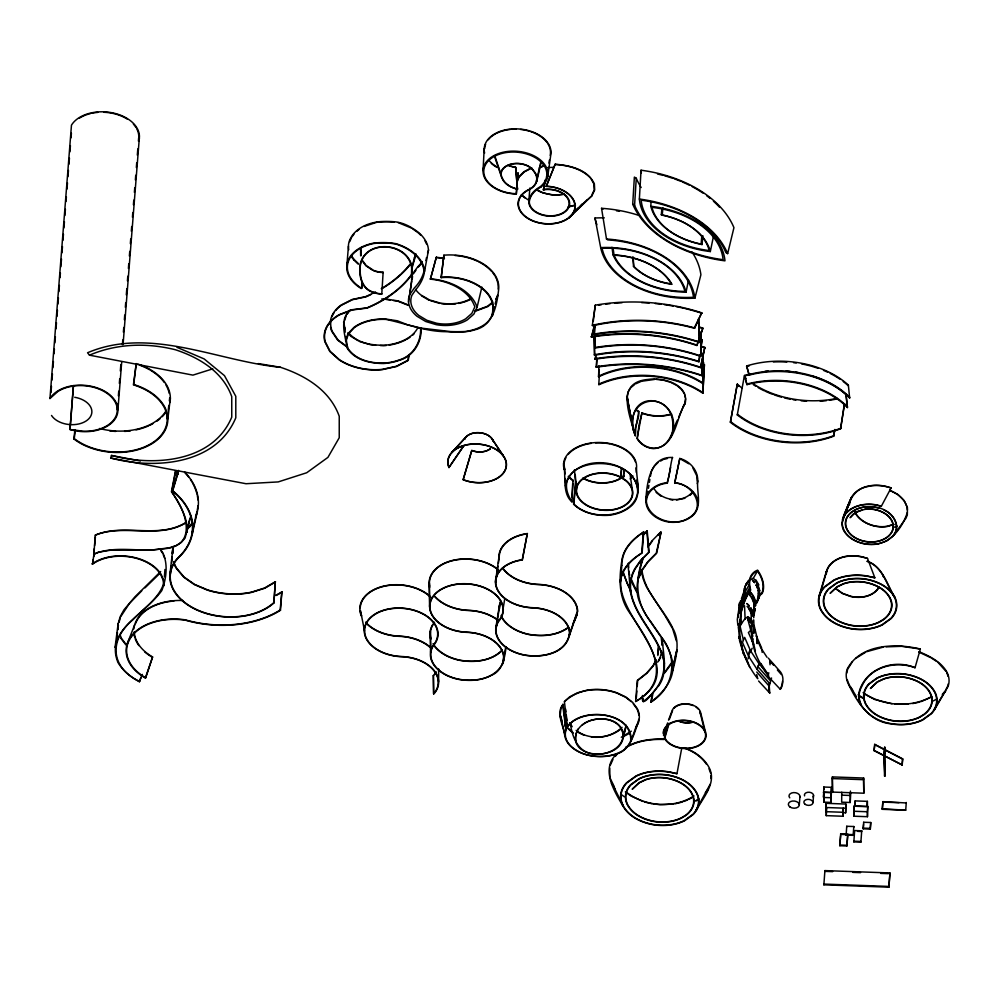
<?xml version="1.0" encoding="UTF-8"?>
<svg xmlns="http://www.w3.org/2000/svg" width="999" height="999" viewBox="0 0 999 999"><rect width="100%" height="100%" fill="white"/><g stroke="black" fill="none" stroke-linecap="round" stroke-linejoin="round"><path stroke-width="1.5" d="M438.611 681.955L438.648 668.893M641.907 569.43C644.13 592.407 663.423 608.279 672.839 628.309C680.356 641.608 676.248 656.867 672.789 670.691C670.878 683.903 661.126 693.968 651.211 702.047L650.774 702.035C675.062 687.949 678.521 655.631 659.952 635.526C652.422 624.313 643.831 613.536 639.11 600.736C633.766 586.838 640.184 572.477 642.307 558.666M672.789 670.691C674.3 651.748 660.664 636.638 650.936 621.828C635.514 603.571 634.877 580.494 642.782 558.678M771.553 677.971L769.242 686.188L769.754 693.056L758.603 681.006M662.137 645.342L661.288 638.111M662.524 645.354L661.688 638.124M662.549 642.444C663.623 656.855 667.844 673.051 658.666 685.888C655.494 687.986 640.284 712.512 642.494 695.516M594.855 336.8L595.329 347.977A148.589 97.677 4.5 0 1 700.774 356.356L700.848 331.955M700.774 356.356L701.123 332.43M411.513 274.488L411.663 267.832L415.247 255.307M416.071 253.983L412.075 267.894L411.888 274.588A134.528 88.436 4.5 0 1 367.12 308.092L352.185 309.965L339.435 314.872A46.004 30.245 4.5 0 0 325.174 341.571L330.082 351.286L339.41 359.702A47.752 31.394 4.5 0 0 382.255 369.368L396.416 366.246L407.992 360.202L408.628 355.819M702.684 383.466L703.433 362.337L702.684 383.466A80.045 52.622 4.5 0 0 598.613 376.86L598.901 365.809M598.613 376.86L598.888 369.43M746.965 603.608L749.075 606.006L748.701 608.503L752.684 615.946M677.397 420.167C672.29 429.87 670.891 444.193 658.478 447.639C650.337 449.737 641.508 445.479 637.3 438.361L639.023 425.05L641.932 412.899C651.273 416.371 661.65 416.858 671.228 414.036M483.054 170.604L484.19 148.589M571.928 497.49L572.689 483.491M563.598 463.499C566.371 475.449 561.738 493.406 572.015 501.885L573.076 480.294A36.039 22.865 2 0 1 568.706 476.311M564.248 469.555A36.551 23.189 2 0 1 597.577 442.495A36.551 23.189 2 0 1 636.538 467.894C636.313 480.194 642.22 495.005 632.217 505.032C625.973 511.101 617.644 514.173 609.128 515.272C596.515 516.208 582.954 513.099 573.563 504.258L575.749 481.83L573.901 503.983C593.706 524.487 646.341 516.321 636.838 480.057M713.611 235.639L710.314 251.561A80.007 52.597 4.5 0 1 639.372 199.038L641.033 170.217A111.738 73.451 4.5 0 1 733.94 227.672L727.647 253.621L725.836 252.51A101.823 66.933 4.5 0 0 641.183 200.162A76.736 50.45 4.5 0 0 709.215 250.537A62.288 40.947 4.5 0 0 662.2 215.197L661.288 214.735L661.887 208.828M702.871 393.256L704.407 364.548L702.871 393.256A80.157 52.697 4.5 0 0 598.776 384.84L599.288 375.974M651.086 201.748L650.774 206.269A83.379 54.808 4.5 0 1 724.974 260.839A110.627 72.727 4.5 0 1 632.717 204.158L634.365 177.073L636.263 178.234A107.18 70.454 4.5 0 0 641.158 187.525M412.075 267.894C408.628 241.533 363.848 238.399 359.94 265.959C358.941 276.236 361.488 288.611 372.664 292.22A18.144 11.926 4.5 0 0 381.78 294.068L383.141 272.265A18.731 12.463 3.5 0 1 373.713 270.429L366.208 265.572L362.837 260.989M698.751 319.393L699.5 342.445A148.152 97.39 4.5 0 0 594.343 334.528L594.617 324.937M594.343 334.528L594.904 325.412M702.834 235.639L702.047 244.543L701.111 244.043A64.91 42.67 4.5 0 1 651.922 207.33A79.97 52.572 4.5 0 1 723.089 259.678A106.106 69.755 4.5 0 1 634.59 205.319L636.263 178.234M361.026 250.05L361.076 255.694M596.765 357.942L596.353 367.307A148.589 97.677 4.5 0 1 701.785 375.674L702.984 353.584M701.785 375.674L703.371 352.522M142.37 674.425L139.336 681.705A63.786 41.933 4.5 0 1 117.919 662.387C103.234 625.936 155.657 611.85 163.948 582.617M164.385 576.785L164.947 569.505M139.698 681.505C110.127 667.669 108.854 639.672 132.842 619.83C142.407 610.002 153.671 601.748 161.788 590.596C166.221 579.283 168.244 564.622 162.987 553.096A39.948 26.261 4.5 0 0 160.29 549.363M540.946 187.038L539.885 187.625A34.116 22.428 4.5 0 0 529.295 201.935A19.968 13.124 4.5 0 0 550.699 215.834A19.968 13.124 4.5 0 0 568.968 201.761A19.968 13.124 4.5 0 0 545.329 189.585L543.419 189.922L545.229 189.261A20.467 13.462 4.5 0 1 569.467 201.736A20.467 13.462 4.5 0 1 550.736 216.171A20.467 13.462 4.5 0 1 528.783 201.923L529.845 188.062M570.204 722.826C572.614 739.959 580.057 756.093 599.662 754.083C611.226 753.496 625.087 745.379 622.889 732.017M49.95 398.526A35.252 23.177 4.5 0 1 95.529 387.362A35.252 23.177 4.5 0 1 115.522 418.319A35.252 23.177 4.5 0 1 69.955 429.483L83.367 431.231A34.59 22.74 4.5 0 0 114.398 400.736A34.59 22.74 4.5 0 0 57.88 391.496L49.95 398.526L71.466 125.162A35.252 23.177 4.5 0 1 110.627 112.512A35.252 23.177 4.5 0 1 139.448 136.451L123.064 344.58M50.986 392.57L51.473 386.351M51.96 380.144L52.447 373.926M52.935 367.719L53.434 361.501M54.033 353.733L54.408 349.076M54.895 342.869L55.382 336.651M55.994 328.883L56.481 322.677M56.968 316.458L57.467 310.252M57.954 304.033L58.441 297.827M58.929 291.608L59.416 285.402M60.027 277.635L60.402 272.964M60.889 266.758L61.501 258.991M61.988 252.784L62.475 246.566M62.962 240.347L63.449 234.141M63.936 227.922L64.436 221.716M64.923 215.497L65.41 209.291M66.021 201.523L66.384 196.865M66.995 189.098L67.482 182.879M67.969 176.673L68.469 170.454M68.956 164.248L69.443 158.029M69.93 151.823L70.417 145.604M71.029 137.837L71.404 133.179M69.955 429.483L73.377 385.989M70.067 429.071L73.489 385.577M117.27 409.79L117.757 403.571M118.369 395.804L118.744 391.146M119.343 383.379L119.718 378.721M120.33 370.954L120.817 364.747M122.402 344.555L122.777 339.897M123.389 332.13L123.751 327.472M124.363 319.705L124.725 315.047M125.337 307.28L125.712 302.622M126.311 294.855L126.811 288.636M127.422 280.869L127.785 276.211M128.396 268.444L128.759 263.786M129.37 256.019L129.745 251.361M130.345 243.594L130.719 238.936M131.331 231.169L131.693 226.511M132.43 217.195L132.792 212.537M133.404 204.77L133.779 200.112M134.39 192.345L134.753 187.687M135.365 179.92L135.727 175.25M136.339 167.495L136.713 162.825M137.313 155.07L137.812 148.851M138.424 141.084L138.661 137.974M117.932 409.815L121.716 361.663M273.913 602.971L275.287 581.755L273.913 602.971A57.255 37.637 4.5 0 1 194.368 608.803A57.255 37.637 4.5 0 1 180.082 555.706A83.042 54.595 4.5 0 0 172.415 490.946L178.534 470.379M540.934 187.038A32.517 21.379 4.5 0 0 529.283 153.821A32.517 21.379 4.5 0 0 483.728 166.783A32.517 21.379 4.5 0 0 516.308 194.043L516.783 188.024M517.02 185.027L518.019 172.677L516.308 194.031M596.353 367.307L596.927 359.902M635.639 701.498C676.885 677.622 647.127 639.135 628.908 611.713C618.531 596.69 619.068 578.121 621.79 560.864C623.364 548.101 633.354 538.299 643.756 532.005L642.107 553.034C570.454 594.53 707.479 659.952 635.639 701.498L637.3 680.469L646.528 673.201L652.921 665.871L656.156 659.702M620.516 581.893L620.991 575.886M621.228 572.889L621.828 565.372M578.121 728.97C561.65 760.701 627.484 763.024 623.151 732.03M620.129 581.88C621.665 569.143 631.58 559.79 641.72 553.021L643.368 531.992M636.263 698.501L636.863 690.996M637.212 686.488L637.687 680.481L646.915 673.214L653.309 665.883L655.893 660.951M799.3 804.794L799.949 796.403M812.986 802.522L813.548 795.416M823.713 794.617L823.513 797.289L823.825 787.037L831.455 787.312L831.131 797.564L831.455 787.312M823.863 797.477L824.287 792.145L831.355 792.407L831.031 802.409L823.95 802.147L823.863 797.477L830.943 797.726L831.031 802.409M823.95 802.147L824.287 792.145M826.086 803.333L825.848 812.075L826.086 803.333L845.878 804.045L845.641 812.799L842.594 812.686M826.26 815.646L826.498 807.667L826.26 815.646L843.031 816.245L843.268 808.278L843.031 816.245M823.863 884.827L824.912 870.604L889.959 872.951L888.923 887.174L823.863 884.827L823.85 884.078L888.898 886.425L888.923 887.174M832.279 778.571L832.404 776.91L863.66 778.034L863.798 793.206L832.542 792.082L832.279 778.571L863.536 779.695L863.798 793.206M830.943 797.726L831.355 792.407M832.542 792.082L832.404 776.91M850.611 792.419L850.236 802.497L841.67 802.185L841.757 792.219M847.789 834.664L846.89 845.978L839.822 845.728L840.708 833.715L846.353 833.928M839.822 845.728L840.609 835.826M845.641 812.799L845.878 804.045M853.808 826.523L853.171 835.339L846.116 835.089L846.74 826.273L853.808 826.523L853.82 827.222M850.236 802.497L850.436 791.071M846.89 845.978L847.764 833.978M853.783 811.25L854.195 805.943L867.781 806.43L867.457 816.695L853.87 816.208L853.783 811.25L867.357 811.75L867.457 816.695M853.87 816.208L854.195 805.943M855.169 800.911L854.757 806.23L866.945 806.668L867.369 801.348L855.169 800.911L855.256 805.356M861.712 830.806L860.888 842.132L853.833 841.882L854.657 830.556L861.712 830.806L861.725 831.505L857.492 831.355M863.536 779.695L863.66 778.034M863.223 828.134L863.685 822.264L870.753 822.514L870.304 829.083L863.236 828.82L863.223 828.134L870.291 828.383L870.304 829.083M863.236 828.82L863.586 824.425M867.357 811.75L867.781 806.43M874.063 750.661L874.774 744.355L902.684 758.865L902.209 764.972L874.063 750.661L874.774 744.355M870.291 828.383L870.753 822.514M884.028 753.383L884.902 747.289L884.864 776.111L884.028 753.383L884.864 776.111M884.427 753.396L884.902 747.289M884.477 776.098L884.515 747.277M906.28 802.497L905.718 810.152L882.304 809.315L882.866 801.648L906.293 802.959M882.304 809.315L882.866 801.648M888.898 886.425L889.959 872.951M901.972 765.172L902.684 758.865M346.74 267.245L348.426 246.216M345.679 336.526L347.652 347.964C356.044 360.889 373.164 364.036 387.525 362.774A43.207 28.397 4.5 0 0 398.963 360.027C412.774 356.144 421.291 342.27 420.591 328.196M350.262 310.002C338.848 319.418 345.379 335.664 347.128 348.052C354.757 360.177 370.13 363.436 383.516 363.524A43.694 28.721 4.5 0 0 399.25 360.352C413.149 356.431 421.815 342.507 421.128 328.309M623.95 470.479L623.214 479.021L625.337 480.332A27.984 18.394 4.5 0 1 612.462 509.665A27.984 18.394 4.5 0 1 576.823 487.737A27.984 18.394 4.5 0 1 619.83 476.948L620.903 477.26L621.665 468.456M623.214 479.021L624.213 469.93M620.666 477.46L621.503 467.994M701.111 244.043L701.76 236.638M190.921 515.509L185.127 537.986L181.331 542.407L175.986 545.616L169.393 547.789L153.546 549.825L110.889 550.149L98.227 552.222L93.844 554.42L95.292 535.152C123.651 522.914 158.042 539.298 185.339 522.814M93.844 554.42L94.356 548.551M94.618 545.616L95.405 536.825M481.88 287.088L477.147 307.043L473.888 314.086L467.332 319.88A34.028 22.365 4.5 0 1 436.213 324.663L425.699 321.491L417.008 316.283A35.652 23.439 4.5 0 1 409.652 294.693L414.298 288.074A72.989 47.977 4.5 0 0 424.001 271.216A45.13 29.67 4.5 0 0 395.779 244.043L391.171 243.356A59.241 38.949 4.5 0 0 373.963 243.469A40.422 26.573 4.5 0 0 361.725 288.311L361.838 282.567M361.725 288.311L362.275 282.305M381.78 294.068L381.805 293.806A17.795 11.701 4.5 0 1 372.852 291.995C361.813 288.436 359.403 276.186 360.289 266.059C363.986 238.773 408.191 241.833 411.663 267.832M280.145 610.014L281.868 591.795L280.482 610.277A90.035 59.191 4.5 0 1 185.215 620.154A50.999 33.516 4.5 0 0 130.919 637.437A50.999 33.516 4.5 0 0 145.717 677.797L145.355 678.021A51.486 33.841 4.5 0 1 130.469 637.275A51.486 33.841 4.5 0 1 185.302 619.842A89.585 58.891 4.5 0 0 280.157 610.027L280.482 610.277M383.141 272.265L383.117 272.54A19.093 12.712 3.5 0 1 373.514 270.667M672.527 431.306C677.971 387.05 619.268 393.993 635.227 435.714C629.907 414.997 614.847 382.205 648.176 379.445C662.974 377.11 689.135 384.19 685.202 403.384C675.886 417.744 675.674 447.427 653.433 448.638C646.778 448.151 640.496 444.355 637.075 438.623L641.932 412.899M638.573 721.852C633.653 733.728 631.043 749.725 616.77 753.958C605.993 757.679 594.13 757.404 583.341 753.87C575.024 750.724 566.308 744.967 564.722 735.539C563.698 725.848 555.444 712.861 563.086 704.432L566.183 729.145C561.113 744.08 579.095 753.958 591.545 755.756C602.222 757.342 613.623 756.268 622.976 750.524C632.117 744.417 633.116 732.442 637.587 723.264M662.2 215.197L662.949 207.842M564.722 735.539L565.821 729.133L562.637 704.407M631.018 741.171C633.391 711.201 580.844 706.755 567.719 726.398C582.405 706.892 632.879 711.713 630.644 741.208M572.852 481.093L573.201 480.369M345.579 340.859L347.927 333.703L353.933 327.372A41.708 27.423 4.5 0 1 385.926 319.056L397.49 320.816L407.342 324.712L421.116 328.122L450.437 331.556A125.874 82.755 4.5 0 0 465.384 331.506C477.135 329.882 493.031 323.614 492.757 309.54A43.144 28.359 4.5 0 0 441.171 277.647L443.881 255.195A45.854 30.145 4.5 0 1 498.688 289.086C496.903 305.12 493.419 325.487 474.962 329.795C465.384 332.842 455.307 332.105 445.429 331.668C424.812 331.493 405.669 323.364 385.926 319.418A41.146 27.048 4.5 0 0 354.345 327.622L348.439 333.866L346.129 340.896M492.632 315.609L493.294 309.565A43.681 28.709 4.5 0 0 441.096 277.297M565.072 735.451L560.227 714.947L560.938 708.366L563.086 704.432M170.055 573.588L172.765 549.213M170.442 573.638L171.291 566.021M171.628 562.974L172.315 556.88M172.652 553.833L173.164 549.25A54.508 35.839 4.5 0 0 172.615 553.346M624.587 729.944L623.226 737.899L626.348 725.286M73.851 438.923L74.263 438.611A53.484 35.165 4.5 0 0 157.742 438.748A53.484 35.165 4.5 0 0 133.404 384.852L136.226 363.574L133.729 384.503A54.108 35.577 4.5 0 1 158.267 439.011A54.108 35.577 4.5 0 1 73.851 438.923L74.925 429.945M74.263 438.611L75.337 429.632M167.208 418.856L167.745 414.36M168.282 409.877L168.819 405.394M169.355 400.911L169.705 397.914M167.857 418.881L170.367 397.939M441.171 277.66L443.881 255.195M115.06 647.352L118.132 623.701L120.192 616.67L123.963 609.827L134.99 596.803L160.664 571.54M115.547 647.402L116.309 641.483M116.696 638.523L117.457 632.617M117.845 629.657L118.419 625.224M907.367 512.4C903.246 525.424 892.919 540.958 878.371 543.656A25.25 16.596 4.5 0 1 864.36 543.656C854.02 541.795 842.344 534.465 842.219 522.839C846.603 509.877 849.625 491.458 865.146 487.175M825.998 573.938C826.872 563.823 837.075 557.704 846.278 556.268A28.546 18.819 8.8 0 1 862.262 556.83L867.494 558.379L874.849 577.797L867.744 576.348A40.459 26.598 4.5 0 0 834.04 580.319L824.724 587.025A41.746 27.448 4.5 0 0 820.941 609.54C826.735 620.429 838.785 626.173 850.436 628.421A38.074 25.025 4.5 0 0 882.154 624.662L890.908 618.344A39.223 25.787 4.5 0 0 894.43 597.177C886.6 584.777 882.716 566.658 867.107 561.376M826.298 573.975C827.16 563.96 837.262 557.904 846.365 556.493A28.259 18.631 8.8 0 1 862.187 557.042L867.494 558.379M849.462 504.707C849.749 494.03 860.226 487.212 869.904 485.789A28.546 18.819 8.8 0 1 885.888 486.351L891.12 487.899L881.28 506.343L876.435 505.107A26.823 17.632 4.5 0 0 861.55 505.094C853.621 506.668 845.316 511.251 842.756 519.393M495.429 582.242L498.888 557.392A39.123 25.712 4.5 0 1 527.322 533.541L522.377 559.927A36.613 24.063 4.5 0 0 496.116 585.414A36.613 24.063 4.5 0 0 532.754 607.692A36.613 24.063 4.5 0 1 569.767 633.141L569.243 636.076L577.684 611.351A38.811 25.512 4.5 0 0 538.461 584.378A38.811 25.512 4.5 0 1 502.772 567.932M495.741 582.255L497.989 566.171M498.401 563.249L499.013 558.866M547.702 176.786L550.686 155.569A33.479 22.015 4.5 0 0 517.245 128.883A33.479 22.015 4.5 0 0 484.615 153.072M411.538 274.488A134.053 88.124 4.5 0 1 366.92 307.854L352.01 309.727L339.161 314.685A46.404 30.507 4.5 0 0 324.8 341.621L329.77 351.423L339.185 359.902A48.152 31.656 4.5 0 0 382.392 369.618L396.665 366.471L408.279 360.402L409.14 354.558M409.652 294.693L411.675 280.956A34.74 22.84 4.5 0 1 412.887 273.501L417.732 266.858A72.84 47.877 4.5 0 0 422.252 261.563M592.332 325.312L595.292 305.182A149.9 98.539 4.5 0 1 701.723 312.824L694.605 328.309A143.606 94.405 4.5 0 0 592.607 325.786L592.332 325.312A143.606 94.405 4.5 0 1 694.33 327.834L694.605 328.309M593.244 321.478L595.292 305.182M408.541 302.135L411.675 280.956M738.111 617.432L738.785 612.887M739.235 609.852L739.685 606.83M750.436 610.876L750.823 608.291L753.084 613.249M751.772 613.374L752.172 610.726M768.281 658.091L780.494 671.915A28.109 17.52 -41.5 0 1 781.63 687.087L780.294 689.31L769.867 678.221C761.463 666.583 754.495 655.182 752.372 640.946L750.749 628.246L752.372 622.914M752.609 615.784L753.184 612.549M753.658 615.209L754.645 608.553M753.683 617.807L755.069 608.516L754.557 611.388M742.319 388.299A79.982 52.66 4.5 0 1 737.299 384.066L730.381 422.29A80.157 52.697 4.5 0 0 833.678 436.201L834.602 430.082M833.678 436.201L834.889 429.47M746.141 378.421A79.982 52.66 4.5 0 1 744.205 376.685L737.287 414.91A80.157 52.697 4.5 0 0 840.584 428.821L844.317 404.358M840.584 428.821L844.592 403.746M495.854 627.847L499.35 605.731M594.068 336.638L594.58 355.282A146.89 96.566 4.5 0 1 698.925 361.8L699.562 355.519M700.699 348.264L702.072 339.573L700.749 350.199M698.925 361.8L700.062 354.545M842.494 519.355L849.974 500.924C846.503 510.814 837.174 522.976 845.391 533.066C849.987 538.998 857.08 542.407 864.31 543.856A25.499 16.758 4.5 0 0 878.458 543.856L886.725 540.996L892.906 536.276L906.006 518.194L907.329 514.822L907.442 507.629L904.195 500.599L898.039 494.567L889.759 490.247M496.178 627.872L499.675 605.769M748.089 658.803L749.337 653.496L752.197 648.226M622.976 737.811C624.712 717.419 594.442 714.135 582.105 725.199M623.226 737.899C625.249 709.215 569.418 714.647 576.173 742.557M672.489 458.029L672.477 457.48C649.612 456.193 646.89 483.728 645.816 500.324C645.741 513.349 659.178 521.391 670.903 522.277C679.332 522.789 688.261 520.504 694.193 514.198C702.035 504.857 696.465 491.758 697.764 480.869C698.051 470.304 689.76 461.014 679.795 458.454L674.675 482.879C691.108 483.017 707.704 506.655 689.123 517.707C671.49 529.807 638.511 514.935 647.951 491.271M648.438 488.299L648.925 485.339M649.412 482.38L649.899 479.408M739.36 608.603L740.509 613.398L745.766 597.502L744.617 592.707L749.238 584.69A27.735 18.344 44.2 0 1 755.306 571.253L757.567 570.117L759.502 573.139A27.71 18.332 44.2 0 1 762.274 593.356L760.913 594.605L761.912 592.857A26.049 17.233 44.2 0 0 759.302 573.851L757.492 571.016L753.408 578.109L757.105 583.191L755.931 585.227C761.8 587.837 754.545 609.39 757.654 601.123A26.236 18.869 29.9 0 0 758.491 598.763M753.708 632.891L753.646 625.199M745.529 597.914L744.417 593.044L744.854 587.537L743.955 589.098M759.302 596.478L759.252 588.586L757.105 583.191M753.745 633.653L754.17 631.056M546.615 176.798L547.127 173.764M548.913 163.099L549.425 160.065M738.923 605.719L739.372 603.009M502.984 609.353L504.695 599.2M609.79 768.231L609.865 777.272M163.724 585.526L163.099 580.082L160.814 574.725A40.672 26.736 4.5 0 0 92.495 564.135L94.306 551.76M92.495 564.135L93.294 559.59M93.831 556.555L94.356 553.521M730.381 422.29L737.299 384.066M433.628 693.743L433.379 675.586L433.628 693.743A36.276 23.851 4.5 0 0 433.179 669.817A36.276 23.851 4.5 0 0 401.561 656.73A36.951 24.288 4.5 0 1 364.735 626.835A36.951 24.288 4.5 0 1 413.274 609.952A36.951 24.288 4.5 0 1 433.354 645.679A36.626 24.076 4.5 0 0 458.553 679.158C474.2 682.117 494.505 679.308 502.497 663.748A36.301 23.864 4.5 0 0 466.87 632.367A36.913 24.263 4.5 0 1 430.082 602.497A36.913 24.263 4.5 0 1 478.571 585.626A36.913 24.263 4.5 0 1 498.626 621.316A36.651 24.088 4.5 0 0 523.813 654.832C540.596 658.241 566.908 653.883 569.455 633.129A36.314 23.876 4.5 0 0 532.717 607.892A36.901 24.263 4.5 0 1 495.816 585.426A36.901 24.263 4.5 0 1 522.252 559.74L527.322 533.541M669.305 719.492L672.602 710.489M424.001 271.216L424.55 268.182M425.936 260.589L426.498 257.555M430.119 279.133A49.188 32.33 4.5 0 1 473.401 303.421L474.875 306.805L471.828 313.386L465.709 318.793A31.731 20.867 4.5 0 1 436.688 323.264L426.873 320.292L418.781 315.434A33.279 21.878 4.5 0 1 411.9 295.292L416.271 289.061A75.037 49.326 4.5 0 0 423.963 274.438L428.509 250L428.022 246.853A44.618 29.333 4.5 0 0 418.469 232.417C411.551 227.023 403.296 222.502 394.43 221.753A63.312 41.621 4.5 0 0 380.956 221.566C368.194 222.452 353.671 228.646 349.126 241.546A39.948 26.261 4.5 0 0 348.738 249.762M641.208 564.91L642.382 558.453M642.394 561.051L642.856 558.466M825.461 381.081A79.982 52.572 4.5 0 1 846.141 394.63L847.414 407.555A80.157 52.697 4.5 0 0 746.977 384.64L744.505 375.462A79.982 52.572 4.5 0 1 750.162 373.888M746.615 366.558L746.74 365.921A79.982 52.572 4.5 0 1 848.363 385.09L849.637 398.014A80.157 52.697 4.5 0 0 749.2 375.1L746.615 366.558A79.982 52.572 4.5 0 1 749.412 365.734M746.977 384.64L744.505 375.462M749.2 375.1L746.74 365.921M848.363 385.09L848.238 385.726A79.982 52.572 4.5 0 0 843.206 381.518M849.637 398.014L849.762 397.377A80.157 52.697 4.5 0 0 749.325 374.463M668.818 775.399C679.757 777.497 691.083 782.879 696.54 793.094A39.223 25.787 4.5 0 1 693.006 814.26L684.265 820.566A38.074 25.025 4.5 0 1 652.547 824.337C640.896 822.077 628.846 816.345 623.051 805.456A41.746 27.448 4.5 0 1 626.835 782.929L636.138 776.223A40.459 26.598 4.5 0 1 669.867 772.252L676.96 773.701L681.693 748.401M93.606 554.22C114.947 544.967 139.261 552.559 161.726 548.888C198.826 547.777 186.801 511.301 171.428 491.783L175.462 470.854L178.022 474.45M187.113 532.192C188.087 517.195 179.146 504.008 171.778 491.708L175.812 470.766M502.497 663.748L505.819 646.64M508.491 165.285L509.852 165.759A33.379 21.941 4.5 0 0 515.646 167.27L517.47 189.248A21.99 14.461 4.5 0 1 502.06 178.247A17.233 11.326 4.5 0 1 511.663 163.936A17.233 11.326 4.5 0 1 534.015 171.216A22.328 14.673 4.5 0 1 529.47 189.51A28.309 18.619 4.5 0 0 530.544 219.68A28.309 18.619 4.5 0 0 573.701 211.713A28.309 18.619 4.5 0 0 546.241 186.413L555.169 164.236C569.742 165.335 587.649 169.268 594.368 183.866L594.692 189.972L591.945 195.754L569.03 217.819M433.953 693.843A36.613 24.063 4.5 0 0 401.598 656.505A36.613 24.063 4.5 0 1 365.06 626.897A36.613 24.063 4.5 0 1 413.186 610.164A36.613 24.063 4.5 0 1 433.004 645.591A36.963 24.301 4.5 0 0 458.416 679.37C469.518 681.281 481.493 680.794 491.508 675.262C502.959 670.666 504.707 657.404 506.143 646.703M697.227 483.603L697.764 480.869M633.378 429.745L627.11 396.528L627.809 393.007M684.927 402.272L685.626 398.751M543.419 189.922L544.892 182.617M646.49 500.162C647.564 490.147 657.554 484.203 666.808 483.204C669.854 476.311 670.079 465.359 672.477 457.48M543.406 189.585L545.417 179.695M611.95 247.252L613.036 254.82A71.553 47.04 4.5 0 0 686.076 292.095L688.523 280.032M667.394 483.191L670.604 467.382M638.299 578.171L641.795 570.154L647.677 561.838L656.256 553.171L661.051 532.18L656.693 553.184L648.114 561.85L642.232 570.167L638.736 578.184M650.774 702.035L652.622 693.031M672.352 670.679L676.373 651.161M651.211 702.047L652.759 694.542M674.687 483.366L679.795 458.454M650.386 476.448L651.51 471.153L654.133 466.371L658.104 462.437M635.876 409.777C644.005 411.988 631.917 429.208 635.227 435.714M191.733 534.677L196.99 511.351M192.12 534.727L197.377 511.401M657.804 654.008L658.353 646.54M657.854 655.506L658.741 646.553M186.738 532.155L189.847 518.493M536.451 181.081L540.609 162.837M536.788 181.131L541.046 162.899M595.978 354.52L595.067 359.265A148.589 97.677 4.5 0 1 700.499 367.644L704.807 347.39A148.127 97.378 4.5 0 0 700.611 346.154M700.499 367.644L704.807 347.39M645.816 500.324C646.803 489.735 657.579 483.341 667.382 482.717M546.241 186.413L555.169 164.236M638.898 411.338L635.851 427.185L635.451 435.464M622.177 560.876C623.701 548.126 633.616 538.773 643.756 532.005M661.738 651.211L660.264 657.142L657.667 662.187M623.826 734.215L625.686 726.698M675.287 657.142L677.16 649.687M604.32 217.869A84.94 55.844 4.5 0 0 595.004 218.019L600.674 247.627A82.393 54.158 4.5 0 0 694.917 298.139L700.898 274.775A102.997 67.707 4.5 0 0 691.97 251.935M668.294 724.25L664.422 737.961L665.634 740.159A21.491 14.136 4.5 0 0 700.499 744.642A21.491 14.136 4.5 0 0 692.744 721.678A21.491 14.136 4.5 0 0 663.174 732.904L664.048 735.539L663.636 733.653A21.029 13.824 4.5 0 1 691.545 721.653A21.029 13.824 4.5 0 1 700.873 743.905A21.029 13.824 4.5 0 1 666.583 740.684L664.859 737.974L669.13 723.239M668.518 720.117L672.402 709.927A14.56 9.565 4.5 0 1 686.85 703.833A14.56 9.565 4.5 0 1 700.449 711.9L705.544 732.23M492.095 315.509L494.38 306.855M495.142 303.971L497.427 295.317M572.015 501.885C542.907 456.918 637.774 448.763 637.649 492.282M565.422 485.901C573.039 451.198 636.5 457.067 638.161 492.37M430.494 278.821L436.313 257.28L430.494 278.821A50.799 33.392 4.5 0 1 477.01 307.055M698.701 326.785A150.724 99.088 4.5 0 1 702.896 328.147L696.89 345.492A148.589 97.677 4.5 0 0 591.445 337.113L594.355 325.287M591.445 337.113L594.642 325.761M595.067 359.265L595.854 356.431M861.213 704.67A41.758 27.448 4.5 0 1 861.887 686.251C870.504 666.221 896.54 660.639 915.034 667.719L920.341 649.038C895.791 643.106 860.688 643.706 847.264 668.968A42.283 27.797 4.5 0 0 848.95 685.114C857.379 702.572 869.467 721.565 890.646 723.8A38.449 25.275 4.5 0 0 922.689 720.017L931.518 713.636A39.623 26.049 4.5 0 0 935.076 692.257C929.569 681.942 918.131 676.498 907.08 674.387A36.039 23.689 4.5 0 0 877.06 677.959L868.793 683.94A37.075 24.376 4.5 0 0 865.509 703.958C870.678 713.586 881.355 718.668 891.707 720.641A33.629 22.115 4.5 0 0 919.704 717.27L923.95 714.71A34.528 22.702 4.5 0 0 931.792 696.852C929.282 687.412 920.216 681.605 911.4 678.833A30.907 20.317 4.5 0 0 883.678 678.833L877.184 681.905L870.391 688.473L877.397 682.055L883.828 679.02A30.594 20.117 4.5 0 1 911.275 679.008C920.004 681.768 928.97 687.512 931.468 696.852A34.191 22.477 4.5 0 1 923.688 714.535L919.492 717.07A33.304 21.891 4.5 0 1 891.77 720.404C881.53 718.443 870.953 713.423 865.833 703.895A36.701 24.126 4.5 0 1 869.105 684.078L877.272 678.159A35.689 23.452 4.5 0 1 906.992 674.612C917.944 676.71 929.257 682.092 934.714 692.307A39.223 25.787 4.5 0 1 931.18 713.473L922.452 719.779A38.074 25.025 4.5 0 1 890.721 723.551C876.647 721.34 863.873 712.637 858.079 699.425M119.018 622.352L120.242 618.169M819.63 595.579L826.635 571.465M819.242 595.504L826.348 571.403M273.639 602.784A56.881 37.4 4.5 0 1 194.593 608.616A56.881 37.4 4.5 0 1 180.407 555.844A83.416 54.845 4.5 0 0 172.715 490.809L178.409 471.703M664.048 735.539L667.22 725.286M110.664 458.017L111.476 455.444C153.072 466.608 212.712 462.687 231.756 417.132L231.743 396.603C222.889 371.828 199.438 357.654 175.574 349.8C147.04 342.57 116.733 343.531 89.485 355.169L87.55 352.747C150.424 326.099 217.108 361.163 280.444 367.282C305.419 375.499 329.957 390.322 339.235 416.258L339.235 437.749L327.922 457.392L306.705 472.752L278.209 481.918L246.016 483.728L110.664 458.017C154.021 469.605 216.021 465.172 235.801 417.794L235.801 396.303L224.475 375.649L204.171 358.941L176.998 347.327M663.536 735.526L667.607 722.926M743.393 639.984L742.532 642.594L748.513 656.168L757.117 669.392L759.053 663.836L750.574 650.836L744.667 637.412L743.393 639.984L740.059 626.186L739.772 620.029M145.717 677.797L152.597 656.967A49.026 32.23 4.5 0 1 134.266 631.693M344.643 320.504L346.104 316.071M670.966 437.013C686.513 397.315 626.198 383.429 633.116 430.032M145.355 678.021L152.597 656.967M361.538 247.24L360.602 249.987L360.651 255.707M741.42 598.751L744.73 589.422M743.843 594.692L738.935 608.516L740.072 613.311M739.422 611.363L744.305 597.602L744.929 599.625M757.492 571.016L755.356 572.077A26.049 17.233 44.2 0 0 750.037 587.512L750.711 590.022C732.554 617.07 737.899 654.095 757.754 678.746L756.718 674.575M754.457 608.766L753.995 603.458L751.797 598.164L752.722 595.554L748.9 590.809M753.109 600.786L754.045 598.114L752.722 595.554M754.445 606.131L755.419 603.384L754.045 598.114M760.052 590.309L758.453 593.456M756.156 602.872L758.79 597.902M760.064 592.944L758.466 596.103M753.184 613.736L754.145 611.013L753.034 612.999M758.453 598.863L759.652 595.491M759.839 595.529L757.367 600.774M568.931 636.013L577.36 611.338A38.486 25.3 4.5 0 0 538.411 584.59A39.123 25.712 4.5 0 1 502.485 568.006M696.89 345.492L702.896 328.147M139.336 681.705L140.946 677.459M127.098 644.18L134.715 624.65M574.263 620.928L577.122 614.46L574.575 621.016M569.28 635.976C564.36 654.907 539.947 658.029 523.738 655.019A36.963 24.301 4.5 0 1 498.326 621.241A36.613 24.063 4.5 0 0 478.496 585.814A36.613 24.063 4.5 0 0 430.369 602.547A36.613 24.063 4.5 0 0 466.908 632.167A36.613 24.063 4.5 0 1 502.797 663.811M516.808 181.568L518.681 176.873L523.926 171.728L531.68 167.707M517.969 179.882L519.118 176.985L524.3 171.903L530.719 168.569M851.398 497.34L843.88 516.021C847.589 509.765 854.545 506.318 861.463 504.907A27.098 17.807 4.5 0 1 876.498 504.907L881.405 506.156M851.672 497.44L844.143 516.108L850.261 500.986M780.294 689.31L781.28 686.9A26.424 16.471 -41.5 0 0 782.454 681.48M768.119 675.536L768.793 672.752M349.737 241.633L351.186 238.336M678.608 417.37L684.702 403.446M414.285 258.029L415.472 255.332M695.941 810.389L710.152 784.252M696.303 810.514C702.859 797.577 717.282 782.879 708.99 767.332C703.771 757.754 694.28 751.211 684.165 747.664M610.302 765.246L612.899 759.54M737.287 414.91L737.562 414.31A80.157 52.697 4.5 0 0 840.858 428.209M592.057 194.493L594.23 189.922L593.893 183.891L591.208 179.183M694.33 327.834L701.723 312.824M945.753 689.934L947.589 686.35A39.323 25.849 4.5 0 0 948.251 683.878M934.477 709.727L948.088 686.45A39.723 26.111 4.5 0 0 946.465 671.278C940.371 661.438 929.47 656.056 919.117 651.76M658.716 660.938L660.664 657.155M672.814 660.976L664.323 672.777M672.614 662.275L664.797 672.789M740.059 626.186C742.507 622.215 747.652 611.925 751.398 620.579L750.948 610.926L747.065 606.356M751.872 640.933L752.996 638.823M751.148 625.586L753.121 620.379M120.642 616.77L129.458 603.371L141.783 590.809M750.749 628.246L751.872 626.223M517.47 189.248L515.646 167.27M744.842 586.575L748.85 580.544L746.153 584.278L747.09 582.654M417.732 327.872C414.148 335.002 406.893 339.373 399.637 342.07A45.367 29.82 4.5 0 1 387.624 344.942C373.976 346.016 357.742 343.806 348.501 332.729M744.405 590.234L743.518 594.605L744.605 599.525M743.518 594.605L744.417 593.044M743.98 597.514L744.892 595.916M745.104 595.554L749.65 587.674L749.238 584.69M745.766 597.502L750.212 589.785L749.65 587.674M757.18 587.961L758.391 585.876M758.029 590.721L759.252 588.586M934.115 709.602L945.141 691.121L942.257 694.43M495.779 299.013L497.989 295.429M572.752 623.95L573.326 623.014M891.12 487.899L885.813 486.563A28.259 18.631 8.8 0 0 869.992 486.001L866.358 486.888M683.079 406.68L685.202 403.384M628.046 391.833L630.906 387.537L634.34 384.827M463.773 445.679L448.938 467.507L463.873 445.679M878.758 587.287C875.711 592.719 869.717 595.666 863.773 596.728A23.277 15.347 8.8 0 1 850.736 596.303L842.444 593.294L835.651 588.436M878.995 587.387C875.923 592.869 869.854 595.841 863.86 596.915A23.514 15.497 8.8 0 1 850.698 596.49L842.307 593.456L835.451 588.548M647.802 546.765L651.997 540.821L660.576 532.155M649.113 545.591L652.472 540.846M892.669 536.151C901.073 527.41 894.018 513.836 884.015 510.102M892.906 536.276C903.795 524.063 889.023 508.154 875.698 507.43A23.676 15.559 4.5 0 0 862.574 507.442C856.543 508.691 850.486 511.7 847.277 517.17A28.646 18.831 4.5 0 0 845.903 526.148C848.089 534.79 856.855 539.76 865.084 541.333A22.09 14.523 4.5 0 0 877.347 541.308C882.966 540.134 888.598 537.325 891.583 532.217A26.686 17.545 4.5 0 0 892.844 523.851C890.908 516.146 883.266 511.65 876.011 509.915A20.255 13.312 4.5 0 0 864.734 509.403L857.005 511.613L852.959 514.323L850.087 517.732L854.994 512.986L862.05 509.94M413.499 273.639L415.896 270.342M351.673 237.225L353.996 234.166M705.406 792.607L707.717 789.622M705.856 792.794L708.191 789.784M616.558 754.07C600.586 769.043 614.035 790.796 622.664 805.531C628.521 816.533 640.696 822.327 652.472 824.587A38.449 25.275 4.5 0 0 684.515 820.803L693.343 814.422A39.623 26.049 4.5 0 0 696.902 793.044C691.395 782.729 679.957 777.284 668.905 775.174A36.039 23.689 4.5 0 0 638.885 778.758L630.619 784.727A37.075 24.376 4.5 0 0 627.322 804.744C632.504 814.372 643.181 819.455 653.533 821.428A33.629 22.115 4.5 0 0 681.53 818.056L685.776 815.496A34.528 22.702 4.5 0 0 693.606 797.639C691.108 788.199 682.042 782.392 673.226 779.62A30.907 20.317 4.5 0 0 645.504 779.62L639.01 782.692L632.205 789.26L639.223 782.854L645.654 779.807A30.594 20.117 4.5 0 1 673.101 779.807C681.83 782.554 690.796 788.298 693.281 797.639A34.191 22.477 4.5 0 1 685.514 815.334L681.318 817.856A33.304 21.891 4.5 0 1 653.596 821.19C643.356 819.23 632.779 814.222 627.659 804.682A36.701 24.126 4.5 0 1 630.918 784.864L639.098 778.945A35.689 23.452 4.5 0 1 668.818 775.399M615.359 756.38L616.995 754.27M920.341 649.038L901.635 646.316L886.138 646.852M942.694 694.605L945.616 691.271M852.434 661.625L847.776 669.043A41.858 27.522 4.5 0 0 846.852 673.014M451.81 452.647L466.083 436.963M451.648 452.572L465.996 436.925M502.26 649.899C491.57 661.038 474.375 662.812 459.802 660.139A38.824 25.524 4.5 0 1 433.067 643.593M501.56 651.073C490.596 661.388 473.913 662.861 459.665 660.351A39.173 25.749 4.5 0 1 434.253 645.966M346.591 314.598L348.663 312.412M159.49 573.763L145.005 587.849M622.052 727.297C610.264 738.773 589.235 740.671 576.148 730.369M642.719 535.152L647.215 530.956L649.113 552.11L640.908 560.539L635.277 568.718A80.981 53.234 4.5 0 0 630.943 591.995C635.639 618.681 660.414 636.713 664.447 663.598M643.106 535.177L647.215 530.956M649.113 552.11L640.459 560.526L634.815 568.706A80.981 53.234 4.5 0 0 630.481 591.982C634.477 613.661 651.111 629.657 659.914 649.263C670.304 668.181 659.79 690.434 643.019 701.56M690.034 495.342L693.044 492.282M657.829 535.427L661.051 532.18M568.756 217.67L582.729 203.796M412.662 335.189L414.198 333.666M692.407 492.12C682.354 503.758 661.663 501.136 653.771 488.311M578.271 208.029L572.789 213.336L587.1 199.8M580.469 205.906L582.654 203.771M567.332 726.385L564.41 701.673L569.592 696.877L577.41 692.806L586.725 690.247A40.684 26.748 4.5 0 1 617.12 692.869L625.761 696.977L632.617 702.309L637.225 708.528A38.212 25.112 4.5 0 1 636.101 726.872M747.889 619.692L747.564 617.17L751.423 621.203L751.548 623.701L747.889 619.692L750.761 630.381L748.388 632.567L753.596 644.392M631.331 731.156L621.278 737.262M587.437 199.763L591.945 195.754M356.868 231.331L358.966 229.508M751.723 632.554L750.761 630.381M568.456 627.185C557.33 635.539 542.32 636.625 528.971 634.34A38.849 25.537 4.5 0 1 501.061 615.434M568.718 627.335C557.492 635.751 542.345 636.863 528.896 634.552A39.173 25.749 4.5 0 1 501.948 617.869M492.757 302.035L487.537 306.231L474.962 310.901M492.182 303.109L487.937 306.518L475.187 311.251M855.594 658.466L865.396 652.372M748.526 593.344L751.797 598.164M406.943 339.21L409.977 337.287M620.254 729.545C612.05 735.751 601.498 738.136 591.358 737.037M185.652 522.989C158.292 539.385 123.614 523.551 95.292 535.152M694.03 795.953C673.513 809.028 644.617 806.717 625.711 791.72M688.798 799.462L693.244 796.84M694.917 801.21L698.713 799M696.54 800.748L699.088 799.25M275.287 581.755L264.573 588.011L251.498 592.145M275.574 581.942L264.822 588.224L251.661 592.382A59.515 39.123 4.5 0 1 207.367 590.109L194.355 584.602L183.791 577.21L176.373 568.431A54.895 36.089 4.5 0 1 173.751 563.036M625.499 747.352C637.025 740.459 650.898 738.611 664.135 739.135M626.535 747.227C637.812 740.709 651.248 738.973 664.098 739.485M660.626 461.026L663.149 459.602M622.964 736.763L629.47 733.366M931.443 696.703C910.464 708.204 882.691 706.231 863.124 692.657M931.767 696.902L921.053 701.598M932.317 701.385L936.113 699.425M403.584 340.921L405.819 339.785M543.506 166.046L542.42 166.583A33.691 22.14 4.5 0 0 541.446 167.133M635.489 383.928L641.508 381.256L654.595 379.433M893.755 524.275L887.399 526.248A23.277 15.347 8.8 0 1 874.362 525.824C866.408 523.951 858.578 519.368 854.844 511.825M893.905 524.45L887.487 526.436A23.514 15.497 8.8 0 1 874.325 526.011C866.283 524.113 858.366 519.492 854.607 511.875M894.442 527.185L897.189 526.061M402.372 341.408L399.937 342.407A45.879 30.157 4.5 0 1 389.198 345.117M364.123 226.436L376.66 222.327A62.712 41.221 4.5 0 1 394.38 222.165M683.653 801.51L687.512 799.974M866.745 651.673L883.104 647.152M212.787 368.856L192.919 375.124L89.485 355.169M684.902 498.289L676.523 499.987M664.585 459.228L667.469 458.466M675.249 803.783L682.367 802.022M568.269 206.718L575.212 205.057M568.419 206.968L575.449 205.282M671.678 414.21C661.912 417.157 651.261 416.72 641.733 413.124M912.649 703.583L919.767 702.047M564.073 193.943C555.269 195.966 545.666 194.705 537.812 190.172M562.899 194.53L553.958 195.217L542.245 192.807M547.877 167.532L554.233 167.283M749.849 667.569L742.956 652.509M673.738 803.958L659.852 804.67L653.321 803.908M908.091 704.045L894.629 704.033M743.618 654.258L739.56 640.634L738.486 626.91M564.41 701.673C570.504 695.978 578.546 691.907 587.025 690.484A40.26 26.461 4.5 0 1 617.095 693.169L625.624 697.252L631.243 701.673M823.413 792.369L831.031 792.644M841.533 795.142L850.099 795.454M882.866 802.11L898.975 802.697M882.292 808.853L905.718 810.152M825.761 807.504L845.554 808.216M826.173 811.675L842.956 812.274M846.365 834.615L840.721 834.415L840.708 833.715M839.809 845.029L846.877 845.279M832.679 871.64L824.924 871.365L824.912 870.604M852.809 872.364L860.551 872.639M880.681 873.376L888.423 873.65M375.649 345.192L370.979 344.867L359.69 341.608M380.319 345.529L383.429 345.741A45.879 30.157 4.5 0 0 386.338 345.492M892.02 703.758L874.712 699.487L864.984 694.28M555.107 164.485C567.857 165.322 581.368 168.531 590.546 178.009M436.213 257.517L441.645 258.179A49.151 32.318 4.5 0 1 444.293 258.666M656.106 379.358L662.162 380.095M385.939 299.425L390.434 300.1M393.419 300.562L397.914 301.248L408.204 305.319M258.379 363.586L280.444 367.282M632.729 257.068L633.703 266.258A55.12 36.239 4.5 0 0 671.266 283.891A61.351 40.322 4.5 0 0 614.073 255.232L613.024 247.69M674.675 482.879C685.951 483.966 698.376 492.17 698.276 504.557M111.476 455.444L140.384 461.014M670.304 499.575L672.777 500.087M754.47 603.371L753.171 612.637L750.898 607.792M644.43 801.972L652.022 803.758M874.849 577.797L867.844 576.086A40.859 26.861 4.5 0 0 833.79 580.094L824.387 586.863A42.17 27.722 4.5 0 0 820.566 609.615C826.41 620.616 838.586 626.41 850.361 628.683A38.449 25.275 4.5 0 0 882.404 624.887L891.233 618.506A39.623 26.049 4.5 0 0 894.792 597.127C886.887 584.677 882.904 566.52 867.232 561.213M676.96 773.701L669.954 772.002A40.859 26.861 4.5 0 0 635.901 776.011L626.498 782.779A42.17 27.722 4.5 0 0 622.664 805.531M880.094 508.354L875.761 507.255A23.914 15.722 4.5 0 0 862.499 507.267C856.405 508.541 850.299 511.575 847.04 517.095A28.934 19.018 4.5 0 0 845.654 526.173C847.876 534.902 856.73 539.922 865.034 541.508A22.315 14.673 4.5 0 0 877.422 541.483C883.091 540.297 888.785 537.45 891.807 532.305A26.948 17.72 4.5 0 0 893.081 523.851C891.12 516.071 883.403 511.525 876.073 509.765A20.467 13.449 4.5 0 0 864.684 509.253M397.989 222.552L411.326 228.022M430.482 300.674L439.922 303.421M663.686 380.269L669.355 381.943M915.034 667.719C894.305 658.703 866.495 668.094 859.527 690.634A42.133 27.697 4.5 0 0 860.838 704.745M508.254 165.497L509.64 165.984A33.854 22.253 4.5 0 0 515.509 167.507M643.006 801.448L630.893 795.953L625.349 791.907M683.928 747.926C692.707 751.073 701.223 756.33 706.443 764.21M408.441 304.982L398.089 300.899L385.951 299.038A43.794 28.784 4.5 0 0 381.73 298.976M918.918 652.072L930.643 657.654M889.659 490.422C898.113 493.556 906.717 500.412 907.404 510.027M372.565 270.23L365.859 265.709L362.45 261.064M681.006 459.278L688.848 463.798M577.809 732.217L584.078 735.301M537.4 190.397L541.033 192.208M635.726 410.089L638.686 411.588M670.766 382.367L676.872 385.502L681.568 389.46L684.565 393.981M874.537 744.555L902.459 759.065M874.287 750.461L902.209 764.972M572.902 480.619L572.652 480.482A36.551 23.189 2 0 1 568.231 476.423M421.516 295.829L429.133 300.274M358.416 340.846L350.786 336.288L348.002 332.892M632.717 204.158L634.59 205.319M620.903 477.26L620.079 476.748A28.384 18.656 4.5 0 0 576.435 487.662A28.384 18.656 4.5 0 0 612.537 509.927A28.384 18.656 4.5 0 0 625.661 480.194L623.451 478.833M412.5 228.759L417.969 232.642A43.981 28.909 4.5 0 1 420.729 235.252M932.005 658.403L936.687 661.475M858.079 694.717L863.061 698.001M860.189 696.553L862.699 698.214M614.073 255.232A69.406 45.629 4.5 0 0 684.927 291.396A73.327 48.202 4.5 0 0 602.085 248.264A79.92 52.535 4.5 0 0 693.506 297.265A88.911 58.454 4.5 0 0 607.742 239.885L606.493 238.998L601.548 208.316L602.946 209.315M620.666 794.055L624.412 796.802M347.727 347.165L338.024 339.972L332.155 331.231A42.557 28.322 3.5 0 1 330.769 321.878M346.241 346.478L337.662 340.122L331.743 331.293A42.982 28.609 3.5 0 1 330.569 327.272M572.165 732.392L564.61 725.449M573.451 733.004L564.897 725.237M521.341 194.63L527.809 199.75M522.015 195.592L525.287 198.189M656.106 492.345L660.913 496.166M747.502 616.758L749.562 618.543A26.424 19.468 -13.6 0 1 751.285 620.591M937.849 662.25L945.978 671.34M746.99 603.583L749.138 605.581M358.566 263.773L354.458 259.79A39.348 25.862 4.5 0 1 351.448 255.457M353.908 259.977L358.067 264.011M769.605 660.714L773.663 665.309M777.372 670.004L781.33 674.5M767.719 673.626L759.065 663.836L757.929 666.633L770.416 680.769M757.155 669.38L769.642 683.528M756.755 672.04L769.242 686.188M754.695 582.654L752.497 580.207L754.307 582.542M126.998 645.666L121.354 638.211L120.292 635.289M120.916 638.299L125.787 644.742M692.906 468.032L696.665 475.599M633.266 703.783L636.875 708.716A37.812 24.85 4.5 0 1 638.836 715.309M848.95 685.114L852.622 690.209M664.273 614.522L647.102 588.036M755.868 579.845L758.89 584.989M491.783 438.449L503.221 455.619M491.695 438.474L503.046 455.669M761.488 648.826L766.995 657.267M760.851 663.423L768.643 675.386M610.289 778.458L614.198 786.6M611.513 783.303L615.197 789.01M664.997 615.659L672.364 628.284M894.792 597.127C889.285 586.813 877.846 581.381 866.795 579.258A36.039 23.689 4.5 0 0 836.775 582.842L828.508 588.823A37.075 24.376 4.5 0 0 825.224 608.828C830.394 618.468 841.071 623.538 851.423 625.511A33.629 22.115 4.5 0 0 879.42 622.14L883.665 619.592A34.528 22.702 4.5 0 0 891.508 601.723C888.998 592.282 879.932 586.488 871.116 583.716A30.907 20.317 4.5 0 0 843.393 583.703L836.9 586.788L830.107 593.344L837.112 586.937L843.543 583.891A30.594 20.117 4.5 0 1 870.991 583.891C879.719 586.65 888.685 592.382 891.183 601.735A34.191 22.477 4.5 0 1 883.403 619.417L879.207 621.94A33.304 21.891 4.5 0 1 851.485 625.287C841.245 623.326 830.669 618.306 825.549 608.766A36.701 24.126 4.5 0 1 828.808 588.96L836.987 583.029A35.689 23.452 4.5 0 1 866.707 579.482C877.659 581.593 888.973 586.962 894.43 597.177M770.192 661.288L771.415 663.261M569.88 722.889L572.19 726.71M850.236 686.338L856.518 696.815M175.462 470.854L177.66 474.525M698.476 318.906L699.5 342.445M630.943 590.696L627.01 583.179L623.001 571.228M629.907 589.435L622.951 572.702M637.449 592.757L630.806 578.259M633.94 586.75L636.425 591.545M612.012 783.204L623.051 805.456M761.713 648.151L756.231 635.701L757.18 638.199L754.145 625.599M757.816 641.033L761.201 648.738M740.034 638.573L739.248 636.463L742.582 650.262L748.538 663.773M163.212 554.745L164.773 558.391M644.03 581.156L646.453 586.863M672.926 629.682L676.385 640.971M630.893 579.47L633.316 585.551M738.785 636.675L739.46 638.586L738.785 636.8M742.582 650.262L743.343 652.285M709.015 768.78L710.539 772.964M769.754 693.056L769.205 691.508A28.109 17.52 -41.5 0 1 769.242 683.503M882.592 574.525L883.403 576.923M494.28 155.619L500.961 175.349M495.192 157.018L501.298 175.337M745.341 595.691L746.091 598.039M559.815 715.059L561.85 721.728M560.227 714.947L561.8 720.217M641.945 573.876L643.431 579.72M704.819 731.555L699.849 711.475A14.123 9.291 4.5 0 1 700.374 713.898M754.632 629.87L755.256 632.492M752.697 635.489L752.871 636.213M755.381 651.011L752.334 638.349L751.735 625.636M739.784 638.086L742.12 647.777M628.284 563.249A80.981 53.234 4.5 0 0 628.646 570.829L629.707 575.274M684.827 395.179L685.364 397.565M627.11 396.528L627.909 400.112M343.581 321.94L345.217 329.495M626.66 396.678L632.267 423.726L627.809 401.511M360.489 610.614L364.585 631.068M753.683 625.936L754.145 628.471M737.824 625.024L737.299 619.455L739.347 605.794A27.91 20.717 19.5 0 1 740.709 600.511M424.612 271.266L424.1 268.119A45.742 30.07 4.5 0 0 396.004 243.681L391.221 242.944A59.977 39.423 4.5 0 0 373.776 243.069A41.034 26.973 4.5 0 0 361.288 288.586M630.082 474.45L632.217 489.148M565.509 708.853L565.871 711.788M566.246 714.71L566.982 720.554M567.357 723.476L567.719 726.398M164.223 585.589L163.586 580.044L161.264 574.625A41.146 27.048 4.5 0 0 92.158 563.886M846.016 395.279L847.414 407.555M344.767 327.797L345.217 332.168M710.813 775.811L711.088 778.646M575.212 474.425L575.899 481.88M576.311 486.351L576.573 489.335M574.425 469.892L576.186 489.273M643.194 698.551L643.468 701.573M696.79 476.973L697.14 481.056M646.815 530.944L648.663 552.097M628.633 570.829L630.481 591.982M564.348 466.545L564.959 474.026M565.322 478.509L565.933 485.989M636.026 467.832L636.326 472.415M633.179 257.155L633.703 266.258M753.745 619.942L754.133 630.282M749.687 619.068L749.799 621.49M744.517 605.706L745.142 619.155M740.783 611.488L741.358 623.713M738.398 623.613L738.761 631.343M429.42 583.341L429.895 606.718M429.095 583.329L429.582 606.705M430.119 631.543L430.544 652.185M867.369 801.348L867.457 805.793M863.685 822.264L863.698 822.951M860.888 842.132L860.876 841.433L853.82 841.183L853.833 841.882M853.171 835.339L853.158 834.652L846.103 834.39L846.116 835.089M846.74 826.273L846.752 826.96M823.825 787.037L823.875 789.497M430.482 631.58L430.906 652.222M621.79 560.864L621.865 565.284M595.167 338.811L595.329 347.977M594.63 324.563L594.68 327.622M118.132 623.701L118.207 629.47M594.33 335.614L594.58 355.282M755.419 603.384L755.444 606.006M74.738 397.29A21.091 13.861 4.5 0 1 87.275 420.154A21.091 13.861 4.5 0 1 51.523 415.459M166.146 410.726A53.484 35.165 4.5 0 1 99.525 428.496M140.26 365.384A53.484 35.165 4.5 0 1 149.65 369.767M150.986 370.554A53.484 35.165 4.5 0 1 164.36 382.555M165.971 385.027A53.484 35.165 4.5 0 1 169.256 393.444M166.733 410.901A54.108 35.577 4.5 0 1 162.175 416.72M160.052 418.706A54.108 35.577 4.5 0 1 156.631 421.353M152.797 423.738A54.108 35.577 4.5 0 1 150.062 425.162M148.789 425.749A54.108 35.577 4.5 0 1 136.014 429.882M130.407 430.856A54.108 35.577 4.5 0 1 124.575 431.406M115.759 431.418A54.108 35.577 4.5 0 1 109.815 430.894M137.7 364.036A54.108 35.577 4.5 0 1 169.967 402.51M139.385 137.937A35.252 23.177 4.5 0 1 138.824 140.921M79.396 118.144A34.59 22.74 4.5 0 1 90.547 113.536M91.92 113.224A34.59 22.74 4.5 0 1 97.79 112.388M103.809 112.263A34.59 22.74 4.5 0 1 127.397 119.181M133.391 124.126A34.59 22.74 4.5 0 1 136.089 127.66M136.888 129.058A34.59 22.74 4.5 0 1 138.786 136.426M516.371 193.706A31.593 20.767 4.5 0 1 484.39 167.382A31.593 20.767 4.5 0 1 528.483 154.558A31.593 20.767 4.5 0 1 540.159 186.788A34.416 22.627 4.5 0 0 528.783 201.923M539.198 168.044A34.278 22.527 4.5 0 1 543.119 165.809M498.526 167.795A32.979 21.678 4.5 0 1 488.736 160.102M484.702 148.626A32.979 21.678 4.5 0 1 485.639 144.306M488.274 139.76A32.979 21.678 4.5 0 1 490.059 137.812M491.071 136.9A32.979 21.678 4.5 0 1 495.879 133.654M497.015 133.079A32.979 21.678 4.5 0 1 510.277 129.445M511.725 129.308A32.979 21.678 4.5 0 1 516.146 129.183M520.591 129.445A32.979 21.678 4.5 0 1 529.245 131.144M530.606 131.568A32.979 21.678 4.5 0 1 547.227 142.782M547.952 143.881A32.979 21.678 4.5 0 1 550.187 155.494M497.015 167.407A33.479 22.015 4.5 0 1 491.283 163.374M517.569 189.036A21.666 14.236 4.5 0 1 502.385 178.197A16.908 11.114 4.5 0 1 511.775 164.136A16.908 11.114 4.5 0 1 533.728 171.316A22.003 14.461 4.5 0 1 529.233 189.335A28.646 18.831 4.5 0 0 530.369 219.855A28.646 18.831 4.5 0 0 574 211.8A28.646 18.831 4.5 0 0 546.291 186.189M946.615 672.552A39.323 25.849 4.5 0 1 948.001 676.311M849.45 685.027A41.858 27.522 4.5 0 1 847.314 679.732M454.982 255.494A45.305 29.783 4.5 0 1 477.135 261.051M478.284 261.601A45.305 29.783 4.5 0 1 491.558 271.341M492.432 272.352A45.305 29.783 4.5 0 1 494.705 275.524M495.329 276.611A45.305 29.783 4.5 0 1 496.428 278.821M496.878 279.945A45.305 29.783 4.5 0 1 497.764 282.967M498.026 284.478A45.305 29.783 4.5 0 1 498.126 289.048M424.987 240.884A43.981 28.909 4.5 0 1 426.423 243.856M470.791 299.225A35.952 23.626 4.5 0 1 464.011 302.073M462.549 302.51A35.952 23.626 4.5 0 1 458.529 303.421M455.731 303.846A35.952 23.626 4.5 0 1 441.333 303.646M436.313 257.33A49.75 32.705 4.5 0 1 444.443 258.429M471.54 298.239A35.29 23.202 4.5 0 1 440.047 303.022L429.458 299.937L420.729 294.842A34.141 22.44 4.5 0 1 415.559 289.435M412.25 279.47A34.141 22.44 4.5 0 1 412.575 276.498M428.521 250A73.489 48.302 4.5 0 1 427.535 253.072M422.152 262.662A73.489 48.302 4.5 0 1 418.281 267.058M353.908 259.977A39.948 26.261 4.5 0 1 350.849 255.569M410.027 264.236A141.109 93.918 3.5 0 1 381.268 288.661M375.474 291.908A141.109 93.918 3.5 0 1 365.634 296.616L352.235 299.45L341.159 305.032A42.982 28.609 3.5 0 0 330.257 324.538M332.055 316.621A42.557 28.322 3.5 0 1 333.978 312.887M335.701 310.539A42.557 28.322 3.5 0 1 341.471 305.232L352.447 299.712L365.846 296.89A141.608 94.243 3.5 0 0 370.891 294.568M410.402 264.373A141.608 94.243 3.5 0 1 401.685 273.851M400.811 274.663A141.608 94.243 3.5 0 1 382.679 288.212M251.498 592.145A59.091 38.849 4.5 0 1 207.517 589.872L194.605 584.403L184.103 577.06L176.736 568.356A54.508 35.839 4.5 0 1 173.689 561.613M184.89 472.19A83.304 54.77 4.5 0 1 195.542 516.97M191.134 524.925A83.304 54.77 4.5 0 1 189.236 527.447M197.914 505.681A82.929 54.52 4.5 0 1 197.303 509.94M192.445 522.227A82.929 54.52 4.5 0 1 187.225 529.27M184.565 472.315A82.929 54.52 4.5 0 1 188.936 477.485M190.459 479.62A82.929 54.52 4.5 0 1 191.845 481.793M192.495 482.892A82.929 54.52 4.5 0 1 197.003 494.18M197.315 495.616A82.929 54.52 4.5 0 1 197.914 499.937M172.215 553.321A54.895 36.089 4.5 0 1 173.526 546.515M282.193 592.045A86.576 56.906 4.5 0 1 276.124 595.479M281.88 591.808A86.139 56.631 4.5 0 1 275.824 595.229M152.26 657.18A49.5 32.542 4.5 0 1 144.68 651.86M138.886 645.616A49.5 32.542 4.5 0 1 135.202 638.773M134.728 637.374A49.5 32.542 4.5 0 1 134.066 634.527M133.878 628.846A49.5 32.542 4.5 0 1 182.992 600.524M135.639 623.376A49.026 32.23 4.5 0 1 150.886 607.442M152.048 606.843A49.026 32.23 4.5 0 1 173.901 601.023M160.876 550.711A39.485 25.962 4.5 0 1 162.562 553.196M448.938 467.507A29.421 19.343 4.5 0 1 476.436 443.943A29.421 19.343 4.5 0 1 505.669 469.155A29.421 19.343 4.5 0 1 463.124 479.745L471.778 450.462A14.61 9.603 4.5 0 0 490.322 448.688M449.125 467.507A29.233 19.218 4.5 0 1 476.423 444.068A29.233 19.218 4.5 0 1 505.494 469.118A29.233 19.218 4.5 0 1 463.199 479.632L471.778 450.462A14.71 9.665 4.5 0 0 490.397 448.726M464.61 439.285A14.61 9.603 4.5 0 1 479.17 432.704A14.71 9.665 4.5 0 1 493.144 441.083A14.61 9.603 4.5 0 0 479.17 432.704A14.71 9.665 4.5 0 0 464.523 439.26M804.582 795.878A4.57 3.009 4.5 0 1 809.527 792.282A4.57 3.009 4.5 0 1 812.974 796.902M789.759 797.839A5.495 3.609 4.5 0 1 793.693 792.594A5.495 3.609 4.5 0 1 799.787 797.339M738.948 386.401A79.982 52.66 4.5 0 1 737.025 384.677M833.953 435.589A80.157 52.697 4.5 0 1 730.656 421.678M773.388 361.95A79.982 52.572 4.5 0 1 786.837 362.063M793.556 362.674A79.982 52.572 4.5 0 1 796.24 363.024M801.548 363.911A79.982 52.572 4.5 0 1 810.626 365.996M812.1 366.408A79.982 52.572 4.5 0 1 817.919 368.256M823.526 370.392A79.982 52.572 4.5 0 1 827.572 372.177M830.194 373.451A79.982 52.572 4.5 0 1 839.909 379.145M836.9 398.951A79.982 52.66 4.5 0 1 829.445 400.262M826.398 400.649A79.982 52.66 4.5 0 1 820.229 401.186M806.568 401.211A79.982 52.66 4.5 0 1 801.173 400.799M795.828 400.137A79.982 52.66 4.5 0 1 793.156 399.725M790.521 399.25A79.982 52.66 4.5 0 1 784.44 397.914M781.443 397.14A79.982 52.66 4.5 0 1 774.163 394.855M772.739 394.343A79.982 52.66 4.5 0 1 765.858 391.533M764.522 390.909A79.982 52.66 4.5 0 1 758.141 387.6M755.719 386.163A79.982 52.66 4.5 0 1 753.371 384.677M837.187 398.339A79.982 52.66 4.5 0 1 752.509 383.291M747.09 384.003A80.157 52.697 4.5 0 1 847.527 406.918M765.084 371.328A79.982 52.572 4.5 0 1 768.169 371.054M786.076 371.066A79.982 52.572 4.5 0 1 790.109 371.441M795.466 372.14A79.982 52.572 4.5 0 1 798.114 372.577M812.924 376.211A79.982 52.572 4.5 0 1 817.232 377.672M818.643 378.196A79.982 52.572 4.5 0 1 824.138 380.469M744.392 376.099A79.982 52.572 4.5 0 1 750.049 374.525M434.865 596.316A38.811 25.512 4.5 0 0 468.656 610.314A38.811 25.512 4.5 0 1 498.501 620.516M429.695 586.026A38.811 25.512 4.5 0 1 453.346 560.464A38.811 25.512 4.5 0 1 498.588 570.279M499.175 608.653A39.173 25.749 4.5 0 1 500.549 601.46M499.225 557.405A38.811 25.512 4.5 0 1 527.447 533.741M434.59 596.415A39.123 25.724 4.5 0 0 468.618 610.526A38.486 25.3 4.5 0 1 495.966 618.943M429.67 587.387A39.123 25.724 4.5 0 1 451.498 560.701A39.123 25.724 4.5 0 1 497.752 569.243M499.512 608.666A38.849 25.537 4.5 0 1 500.874 601.523M431.006 638.848A38.824 25.524 4.5 0 1 433.067 624.637M366.221 623.226A39.173 25.749 4.5 0 0 399.388 636.363A38.462 25.275 4.5 0 1 430.07 647.377M361.301 615.871A39.173 25.749 4.5 0 1 381.955 586.563A39.173 25.749 4.5 0 1 430.669 596.903M435.926 672.077A38.462 25.275 4.5 0 1 433.391 675.586M436.276 672.165A38.811 25.512 4.5 0 1 434.665 674.562M431.381 648.176A38.811 25.512 4.5 0 0 399.425 636.126A38.811 25.512 4.5 0 1 365.634 622.127M434.515 622.227A38.811 25.512 4.5 0 1 432.729 624.55A39.173 25.749 4.5 0 0 430.644 638.885M361.638 615.821A38.811 25.512 4.5 0 1 360.277 610.489M360.227 607.817A38.811 25.512 4.5 0 1 360.939 603.858M361.388 602.584A38.811 25.512 4.5 0 1 390.884 585.189A38.811 25.512 4.5 0 1 429.358 596.091M769.68 662.449A26.274 16.371 -41.5 0 1 770.054 664.797M761.775 650.024A26.211 17.62 -33.1 0 1 762.187 652.409M748.8 652.909A27.984 18.819 -33.1 0 1 750.099 650.024M756.73 638.573A26.374 19.118 -18.8 0 1 757.205 643.618M756.98 640.184A26.211 18.619 -23.8 0 1 756.992 642.732M756.817 640.209A26.424 18.769 -23.8 0 1 756.83 642.757M748.126 619.505A26.374 19.805 -2.7 0 1 752.035 623.713M753.97 627.722A26.424 19.468 -13.6 0 1 753.983 630.294M749.25 594.13A26.411 19.605 19.5 0 1 750.611 595.741M752.322 598.264A26.411 19.605 19.5 0 1 753.633 600.886M748.975 590.609A26.324 19.818 8.5 0 1 755.631 605.494M756.343 585.339A26.236 18.869 29.9 0 1 757.604 588.086M746.153 585.414A26.411 19.343 24.8 0 1 747.402 583.216M751.061 579.532A26.411 19.343 24.8 0 1 753.408 578.109M744.617 592.707A27.947 20.742 19.5 0 1 749.125 580.069M661.288 214.735A64.935 42.695 4.5 0 1 710.314 251.561M639.372 199.038A106.156 69.78 4.5 0 1 727.647 253.621M657.517 174.001A107.18 70.454 4.5 0 1 663.211 175.412M664.61 175.787A107.18 70.454 4.5 0 1 672.901 178.359M674.263 178.821A107.18 70.454 4.5 0 1 680.893 181.356M682.192 181.893A107.18 70.454 4.5 0 1 689.747 185.377M692.17 186.626A107.18 70.454 4.5 0 1 702.996 193.107M706.668 195.717A107.18 70.454 4.5 0 1 710.164 198.426M713.461 201.236A107.18 70.454 4.5 0 1 719.442 207.13M641.346 172.815A84.216 55.357 4.5 0 1 641.033 170.217M702.047 244.543A67.67 44.493 4.5 0 1 650.774 206.269M613.036 254.82A63.237 41.571 4.5 0 1 672.002 284.353A56.831 37.363 4.5 0 1 633.279 266.184M600.674 247.627A75.599 49.7 4.5 0 1 686.076 292.095M596.927 224.725A92.57 60.852 4.5 0 1 595.004 218.019M606.493 238.998A91.671 60.265 4.5 0 1 694.917 298.139M601.548 208.316A102.997 67.707 4.5 0 1 637.924 215.097M616.47 210.801A99.912 65.672 4.5 0 1 619.442 211.288M598.451 305.182A149.9 98.539 4.5 0 1 601.348 304.732M605.731 304.133A149.9 98.539 4.5 0 1 610.139 303.634M614.572 303.209A149.9 98.539 4.5 0 1 622.04 302.722M641.633 302.622A149.9 98.539 4.5 0 1 649.188 303.047M655.232 303.559A149.9 98.539 4.5 0 1 661.251 304.233M664.248 304.633A149.9 98.539 4.5 0 1 673.189 306.056M676.148 306.606A149.9 98.539 4.5 0 1 683.478 308.167M684.927 308.504A149.9 98.539 4.5 0 1 701.997 313.299M594.055 334.053A148.152 97.39 4.5 0 1 699.225 341.97M591.171 336.638A148.589 97.677 4.5 0 1 696.603 345.017M698.988 327.26A150.724 99.088 4.5 0 1 701.798 328.159M595.054 347.502A148.589 97.677 4.5 0 1 700.486 355.869M594.293 354.795A146.89 96.566 4.5 0 1 698.638 361.313M594.78 358.778A148.589 97.677 4.5 0 1 700.212 367.157M700.898 346.641A148.127 97.378 4.5 0 1 705.094 347.877M596.066 366.82A148.589 97.677 4.5 0 1 701.498 375.199M598.526 376.211A80.045 52.622 4.5 0 1 702.584 382.804M598.676 384.19A80.157 52.697 4.5 0 1 702.772 392.607M624.013 475.574A27.173 17.233 2 0 1 583.553 478.246M624.313 475.749A27.56 17.483 2 0 1 582.729 478.084M632.842 475.849A36.039 22.865 2 0 1 630.107 478.933M564.76 469.53A36.039 22.865 2 0 1 564.123 466.558M564.11 463.561A36.039 22.865 2 0 1 565.909 457.729M568.119 454.47A36.039 22.865 2 0 1 582.617 445.329M584.003 444.892A36.039 22.865 2 0 1 591.371 443.319M595.541 442.907A36.039 22.865 2 0 1 610.014 443.918M611.5 444.243A36.039 22.865 2 0 1 635.364 461.863M638.736 719.292A37.812 24.85 4.5 0 1 638.124 721.89M628.696 567.807A80.981 53.234 4.5 0 1 628.621 564.772M693.044 722.177A14.56 9.565 4.5 0 1 678.521 721.153M693.481 721.703A14.123 9.291 4.5 0 1 679.382 721.203M673.975 708.291A14.123 9.291 4.5 0 1 693.169 705.581M696.116 707.167A14.123 9.291 4.5 0 1 698.401 709.178M805.231 804.37A4.57 3.009 4.5 0 0 812.849 803.296A4.57 3.009 4.5 0 0 807.18 799.4A4.57 3.009 4.5 0 0 805.231 804.37M789.984 807.005A5.495 3.609 4.5 0 0 799.125 805.718A5.495 3.609 4.5 0 0 792.332 801.048A5.495 3.609 4.5 0 0 789.984 807.005"/></g></svg>
